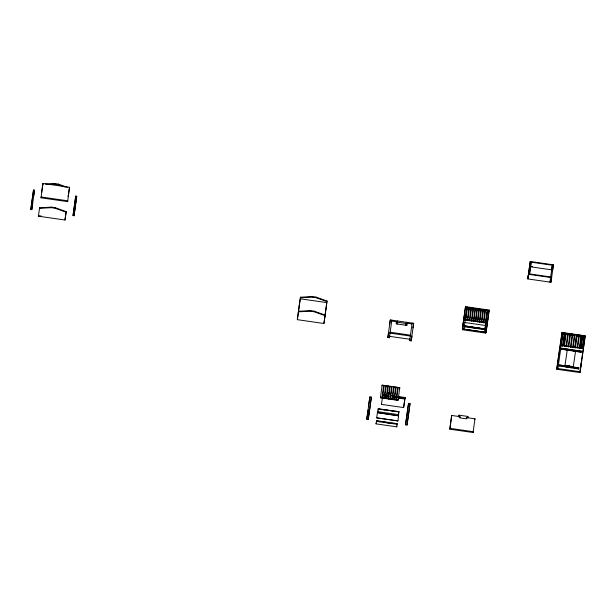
<?xml version="1.0" encoding="UTF-8"?>
<svg xmlns="http://www.w3.org/2000/svg" width="616" height="616" viewBox="0 0 616 616"><rect width="100%" height="100%" fill="white"/><g stroke="black" fill="none" stroke-linecap="round" stroke-linejoin="round"><path stroke-width="0.92" d="M391.722 321.028L397.428 321.845L397.135 323.993L397.543 320.982L390.29 319.943L389.605 324.555M411.996 323.939L406.291 323.115L406.006 325.271L406.406 322.26L413.667 323.3L411.242 340.871L409.686 340.648L409.94 338.8M30.8 209.532L33.503 190.028L34.504 190.175L31.801 209.679L30.8 209.532L33.503 190.028M38.377 216.193L39.609 207.8L51.305 207.122L55.186 207.684L66.197 211.619L64.965 220.012L38.377 216.193L38.446 215.639L41.295 216.047M41.626 192.061L41.549 192.615L42.958 183.476L69.554 187.295L67.614 201.632L41.018 197.813L42.958 183.476M39.609 207.8L39.532 208.347L51.228 207.677L55.109 208.231L66.128 212.174M42.712 184.769L42.781 184.222M51.228 207.677L51.305 207.122M47.209 184.515L54.408 184.099L54.485 183.545L58.358 184.107L67.683 187.433M55.109 208.231L55.186 207.684M65.065 187.079L58.289 184.654L58.358 184.107M64.965 220.012L66.197 211.619M68.222 195.88L68.145 196.435L69.377 188.042M73.019 215.6L75.722 196.096L76.723 196.242L74.898 209.748L74.012 215.746L73.019 215.6L75.722 196.096M74.012 215.746L76.723 196.242M297.335 319.673L298.567 311.28L310.264 310.61L314.145 311.165L325.163 315.107L323.931 323.5L297.335 319.673L299.307 305.059M298.29 313.128L300.238 298.791L326.834 302.61L324.886 316.947M300.462 297.22L300.385 297.774L312.089 297.097L315.962 297.659L326.981 301.594L327.058 301.047L316.039 297.105L312.158 296.55L300.462 297.22L299.23 305.613M298.49 311.835L310.187 311.157L310.264 310.61M312.089 297.097L312.158 296.55M325.086 315.654L314.068 311.719L314.145 311.165M315.962 297.659L316.039 297.105M323.931 323.5L325.895 308.885M366.736 419.234L369.87 396.897L371.363 397.112L369.592 410.225L368.229 419.45L366.736 419.234L368.099 410.01L369.592 410.225M368.229 419.45L371.363 397.112M376.661 417.848L397.882 420.905L376.661 417.848L377.431 412.628L398.637 415.831L377.431 412.628M376.068 423.87L376.53 420.69L397.197 423.662L396.735 426.842L376.068 423.87L376.176 423.046M376.53 420.69L376.438 421.336L397.104 424.301L397.197 423.662M378.193 409.432L378.293 408.747L398.96 411.711L398.537 414.622L377.87 411.65L377.962 411.003M391.838 320.166L389.412 337.73L387.857 337.506L390.29 319.943M380.418 397.79L382.143 385.1L383.691 385.316L381.974 398.013L380.418 397.79L380.519 397.097L382.074 397.32L381.974 398.013M389.412 337.73L389.659 335.882M396.781 396.319L405.089 397.512L403.619 407.569L381.45 404.381L381.566 403.557M382.467 398.09L384.192 385.393L385.739 385.616L384.022 398.313L382.467 398.09L382.575 397.397L384.122 397.62L384.022 398.313M384.523 398.383L386.24 385.685L387.795 385.909L386.07 398.606L384.523 398.383L384.623 397.69L386.17 397.913L386.07 398.606M396.435 321.698L396.142 323.854L406.999 325.41L407.292 323.261M386.571 398.675L388.288 385.978L389.843 386.201L388.226 398.205L388.119 398.898L386.571 398.675L386.671 397.982L388.226 398.205M388.119 398.898L388.989 392.438M389.243 390.59L389.612 387.818M388.457 398.945L390.174 386.247L391.722 386.471L390.005 399.168L388.457 398.945L388.557 398.252L390.105 398.475L390.005 399.168M390.336 399.214L392.061 386.525L393.609 386.748L391.892 399.438L390.336 399.214L390.436 398.529L391.992 398.752L391.892 399.438M392.384 399.515L394.109 386.817L395.657 387.041L393.94 399.738L392.384 399.515L392.492 398.822L394.04 399.045L393.94 399.738M394.44 399.807L396.157 387.11L397.705 387.333L395.988 400.03L394.44 399.807L394.54 399.114L396.088 399.337L395.988 400.03M396.488 400.1L398.205 387.402L399.761 387.626L398.036 400.323L396.488 400.1L396.588 399.407L398.144 399.63L398.036 400.323M396.735 426.842L396.843 426.01M398.537 414.622L398.621 413.975M398.86 412.404L398.922 411.942M398.96 411.711L378.247 409.109M412.119 323.077L409.686 340.648M398.683 398.144L403.38 398.822L403.442 398.36L392.169 396.743M397.905 396.858L404.974 398.344M403.619 407.569L405.089 397.512M405.52 424.809L408.539 403.303L410.033 403.518L408.377 415.8L407.014 425.025L405.52 424.809L408.539 403.303M407.014 425.025L410.033 403.518M462.377 328.998L465.511 306.66L489.166 310.064L487.402 323.169L486.039 332.394L462.377 328.998L465.511 306.66M462.462 329.745L462.585 328.913L485.855 332.263L485.739 333.087L462.462 329.745L464.202 316.855M449.819 429.183L451.674 415.461L459.99 416.655L459.821 417.879L466.474 418.834L466.635 417.61L474.944 418.803L473.088 432.524L449.819 429.183L451.674 415.461M464.225 326.811L464.325 326.118L484.992 329.09L484.915 329.645L464.248 326.673M465.134 319.85L465.519 317.04M465.211 320.127L467.005 306.876M485.593 311.103L466.959 308.423L479.109 309.887M467.259 320.42L468.984 307.723L468.876 308.416M467.86 319.796L469.477 307.792L469.377 308.485M471.363 321.005L473.08 308.316L472.98 309.009M458.828 416.809L459.043 415.176L467.914 416.447L467.69 418.087M471.856 321.082L473.581 308.385L473.473 309.078M475.729 320.928L477.346 308.924L477.246 309.617M477.277 321.152L478.902 309.147L478.794 309.84M479.725 322.214L481.442 309.517L481.342 310.21M481.381 321.745L482.998 309.74L482.898 310.433M481.881 321.814L483.498 309.81L483.391 310.502M485.477 322.33L487.094 310.325M485.008 328.967L464.364 325.841L485.008 328.967L485.639 324.663L485.531 325.494L464.864 322.522M485.816 322.738L487.425 311.596M487.595 310.402L484.538 332.178M485.739 333.087L486.732 325.725M486.979 323.97L487.225 322.037M486.039 332.394L487.803 319.288M527.812 278.933L530.23 261.484L553.384 264.818L550.973 282.259L527.812 278.933L530.23 261.484M529.398 274.744L530.545 266.243M529.567 273.912L531.223 261.631M550.05 281.566L549.98 282.12L552.313 265.226M582.443 348.625L582.551 347.932L583.545 348.079L579.987 372.588L556.718 369.246L558.581 355.524M560.314 345.299L562.038 332.471L585.2 335.797L583.467 348.633L560.314 345.299L556.903 368.36M576.699 335.566L584.06 336.621L584.168 335.928L563.001 332.886L557.904 368.507M559.212 366.166L559.382 364.995L578.778 367.783L578.609 368.953L559.243 365.919M559.382 364.995L578.74 368.029M561.677 349.472L561.846 348.302L581.242 351.089L581.073 352.26L561.715 349.226M561.846 348.302L581.204 351.336M564.518 333.387L562.932 345.114L563.933 345.26L565.511 333.533L564.518 333.387L562.608 346.3M564.348 346.308L566.104 333.333L566.004 334.026M567.767 333.572L566.012 346.546L566.112 345.853M568.322 333.656L566.566 346.623L566.666 345.93M564.995 365.242L564.926 365.796L567.274 349.865M568.221 346.862L569.985 333.895L569.877 334.58M568.776 346.947L570.539 333.972L570.431 334.665M572.657 347.501L574.412 334.526L574.312 335.22M573.211 347.578L574.967 334.611L574.867 335.296L569.338 334.503M573.311 366.435L573.234 366.99L575.606 350.904M575.637 350.666L575.56 351.212L572.795 350.82M577.092 348.14L578.847 335.166L578.747 335.859M577.746 347.524L579.402 335.243L579.302 335.936M581.581 335.843L580.003 347.57L580.996 347.709L582.574 335.982L581.581 335.843L579.671 348.756M578.609 368.953L578.778 367.783M581.073 352.26L581.242 351.089M584.199 335.651L582.513 348.209L561.345 345.168M581.666 359.806L580.064 371.694L556.841 368.414L556.718 369.246M579.987 372.588L581.727 359.698M33.618 196.165L34.504 190.175M31.801 209.679L32.687 203.68L31.686 203.534M41.018 197.813L41.141 196.981L67.737 200.801L67.614 201.632M69.431 188.126L69.554 187.295M325.825 309.44L327.058 301.047M368.507 406.121L369.87 396.897M369.053 411.534L369.023 414.006M387.857 337.506L388.542 332.894L411.919 336.259L411.242 340.871M377.87 411.65L378.293 408.747M382.036 385.785L382.143 385.1M383.591 386.009L383.691 385.316M381.45 404.381L382.929 394.332L385.701 394.725M384.091 386.086L384.192 385.393M385.639 386.309L385.739 385.616M386.24 385.685L386.14 386.378L387.687 386.602L387.795 385.909M397.543 320.982L406.406 322.26M388.188 386.671L388.288 385.978M393.509 387.433L393.609 386.748M394.109 386.817L394.009 387.51L395.557 387.733L395.657 387.041M396.057 387.803L396.157 387.11M397.605 388.026L397.705 387.333M398.105 388.095L398.205 387.402M399.653 388.319L399.761 387.626M397.882 420.905L398.652 415.677M412.99 327.912L413.667 323.3M403.38 398.822L403.542 397.667M463.879 329.214L465.311 319.435L485.978 322.407M466.959 308.423L467.097 307.453L465.534 316.932L468.299 317.325M467.328 308.192L467.428 307.5L465.711 320.197L465.812 319.504M470.924 308.708L471.032 308.015L469.307 320.713L469.415 320.02M471.425 308.785L471.533 308.092L469.808 320.782L469.908 320.097M458.928 416.008L459.043 415.176M475.028 309.301L475.128 308.608L473.411 321.306M475.36 309.348L475.46 308.655L473.743 321.352M459.867 417.479L459.99 416.655M476.915 309.571L477.015 308.878L475.29 321.575M479.294 309.91L479.394 309.224L477.677 321.914M480.842 310.133L480.95 309.448L479.225 322.137L479.333 321.444M466.512 418.441L466.635 417.61M467.79 417.278L467.914 416.447M484.946 310.726L485.046 310.033L483.329 322.73L483.429 322.037M485.447 310.795L485.547 310.102L483.83 322.799L483.93 322.106M487.695 320.112L489.166 310.064M474.828 419.635L474.944 418.803M473.088 432.524L473.211 431.693L449.942 428.351M527.889 278.378L528.574 273.766L550.735 276.954M551.636 269.839L552.175 266.143M553.384 264.818L552.629 269.977L530.468 266.797L531.146 262.185L553.314 265.365M550.973 282.259L551.659 277.647L528.497 274.32M558.458 356.356L562.038 332.471M561.191 345.16L563.001 332.886M563.74 345.522L565.511 333.533M572.095 334.904L572.195 334.211L570.439 347.185L570.539 346.492M572.649 334.981L572.749 334.288L570.993 347.262L571.094 346.569M577.084 335.62L577.184 334.927L575.429 347.901L575.529 347.208M580.957 336.174L581.065 335.481L579.302 348.456L579.41 347.763M580.803 347.978L582.574 335.982M582.297 348.571L584.03 336.898L576.661 335.843M581.797 358.858L585.2 335.797M45.484 184.061L54.485 183.545M54.408 184.099L58.289 184.654M529.544 266.097L532.324 266.497M74.836 202.094L75.837 202.233M73.905 209.602L74.898 209.748M466.928 307.43L489.089 310.618M487.556 310.672L489.058 310.887M482.836 310.418L485.631 310.826M471.995 317.856L486.771 319.981M473.419 318.58L478.17 319.265M561.969 333.025L562.962 333.164M562.901 333.579L566.581 334.111M562.862 333.857L574.82 335.574M463.74 319.773L487.402 323.169M464.256 326.534L466.135 326.803M468.014 327.073L469.892 327.342M472.711 327.75L474.59 328.02M477.408 328.428L479.287 328.698M481.165 328.967L483.044 329.237M561.284 345.584L563.124 345.846M574.166 347.432L576.006 347.701M397.374 322.214L406.237 323.485M310.187 311.157L314.068 311.719M569.122 350.134L570.97 350.396M573.735 350.797L575.583 351.058M564.479 349.619L570.947 350.55M577.408 351.482L581.104 352.013M390.205 332.263L410.487 335.173M389.612 336.351L409.894 339.262M567.767 365.642L569.615 365.904M564.964 365.488L573.273 366.682M564.941 365.642L573.257 366.836M561.091 366.189L563.863 366.582M565.711 366.851L572.172 367.775M574.02 368.045L578.64 368.707M390.313 395.395L394.933 396.057M382.875 394.702L387.572 395.372M392.269 396.05L395.087 396.458M403.518 397.851L405.012 398.067M382.775 395.387L387.472 396.065M383.653 395.988L389.289 396.796M392.107 397.205L396.804 397.874M378.255 408.978L384.831 409.917M386.709 410.187L393.285 411.134M395.164 411.403L397.982 411.811M406.883 415.584L408.377 415.8M376.484 420.967L381.181 421.644M383.06 421.914L389.635 422.853M391.514 423.13L394.332 423.531M378.34 421.421L380.218 421.69M386.794 422.638L388.673 422.907M576.53 335.543L574.874 347.817L576.63 334.85L576.53 335.543"/></g></svg>
